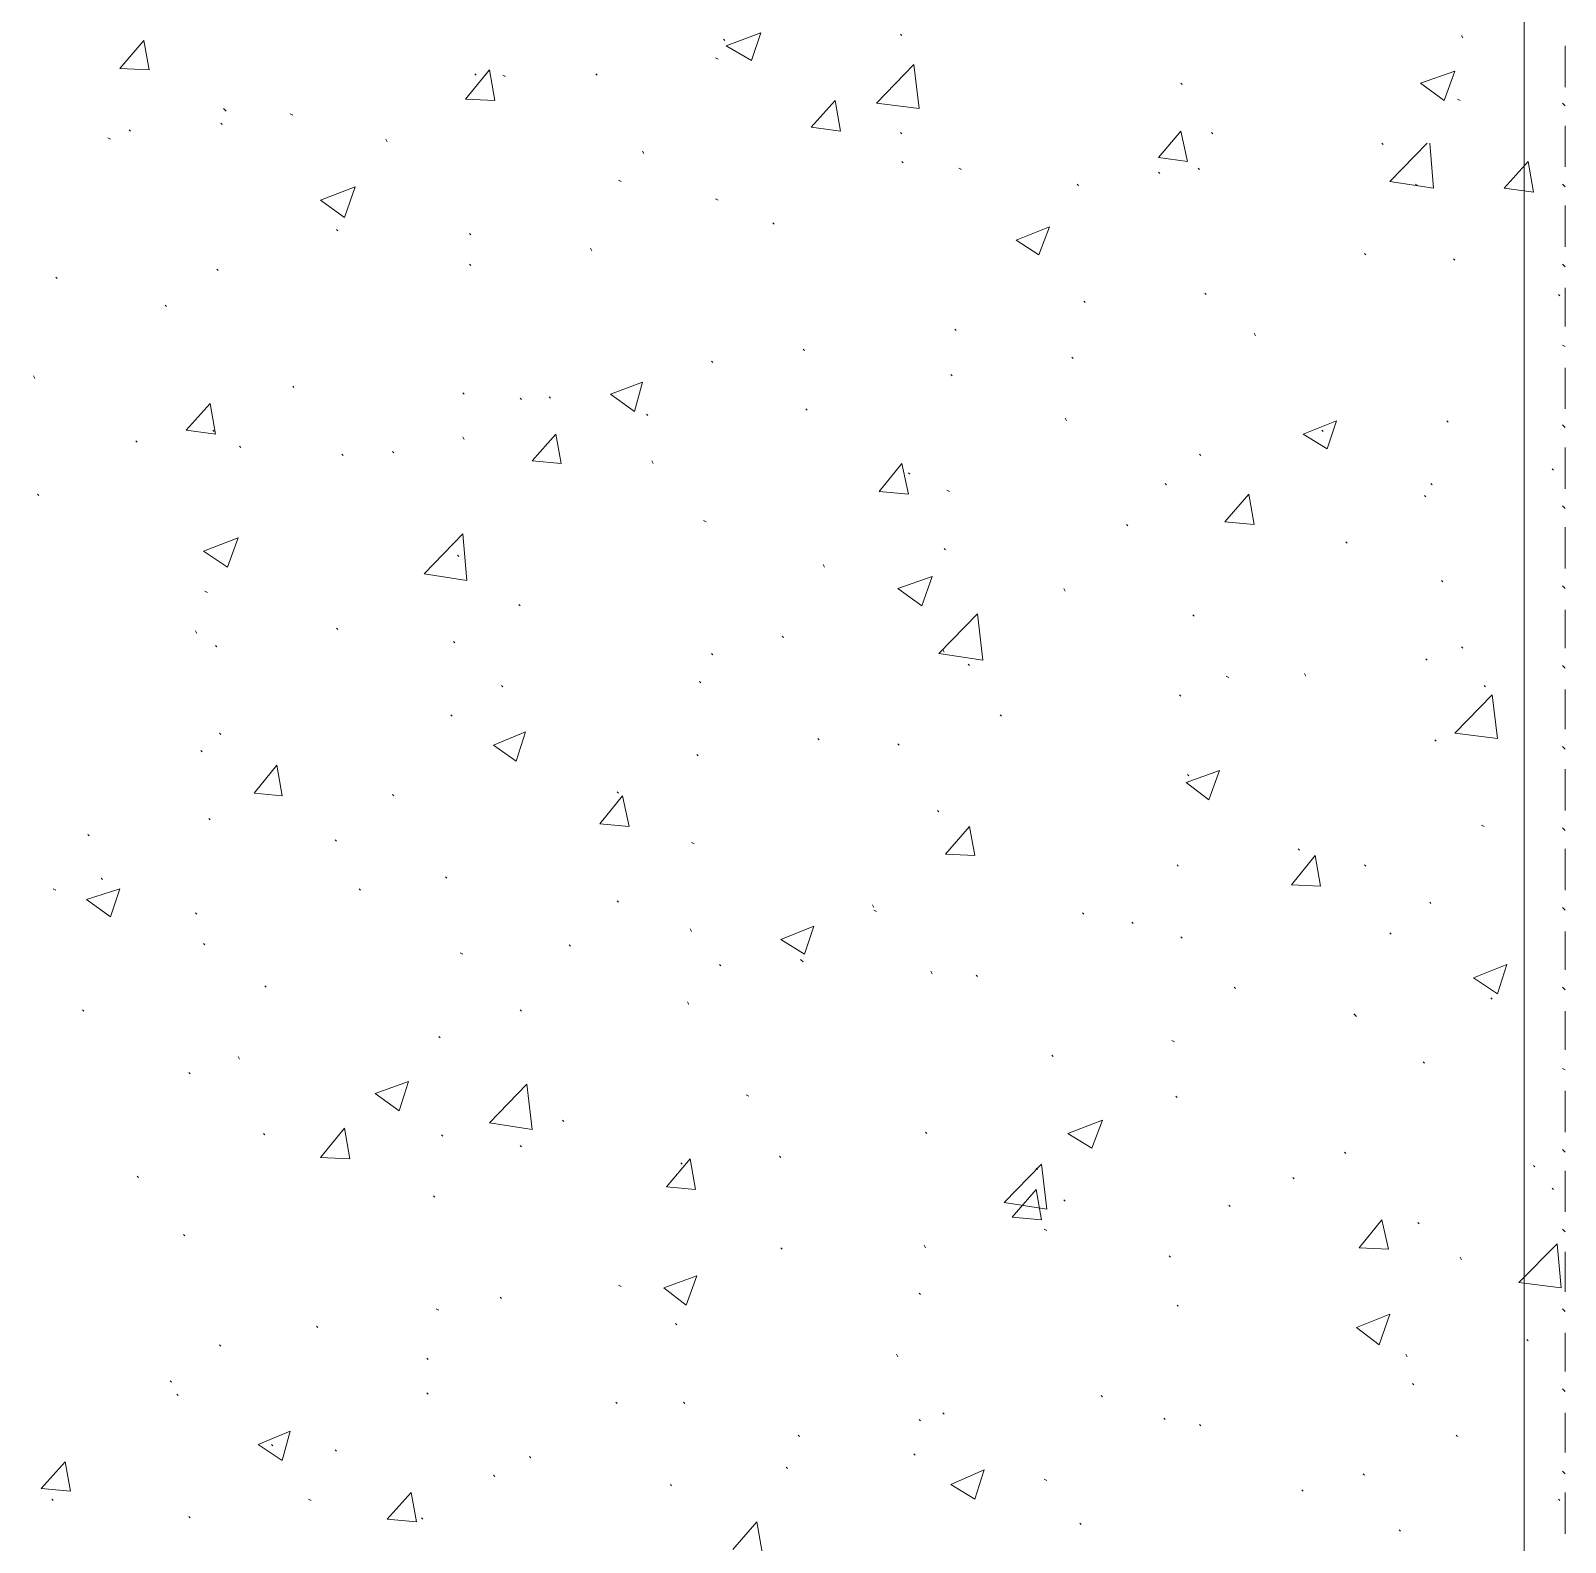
# Model space of a CAD drawing. Header units: millimetres. Extents: x 2928 to 3112, y 1220 to 1280.
# Drawn here: x 2959.34 to 2961.263, y 1252.468 to 1254.363 of the extents above; entities that cross this region are included whole.
import ezdxf

# ---------------------------------------------------------------- set-up
doc = ezdxf.new("R2010")
doc.units = ezdxf.units.MM

msp = doc.modelspace()

# ---------------------------------------------------------------- linework, layer by layer
at = {"color": 253, "linetype": 'Continuous', "lineweight": 5, "true_color": 0x9a9a9a}
msp.add_lwpolyline([(2961.2116, 1241.9003), (2942.08633, 1241.9003), (2942.08633, 1247.74538), (2950.25144, 1247.74538), (2950.25144, 1256.61384), (2942.08633, 1256.61384), (2942.08633, 1261.45224), (2961.2116, 1261.45224), (2961.2116, 1249.1904)], dxfattribs=at)
at = {"color": 92, "linetype": 'Continuous', "lineweight": 13, "true_color": 0x00b800}
for points in [[(2960.21159, 1254.34381), (2960.25492, 1254.36047), (2960.25492, 1254.36047)], [(2960.24325, 1254.32547), (2960.25492, 1254.36047), (2960.25492, 1254.36047)], [(2960.43159, 1254.35714), (2960.42992, 1254.35881), (2960.42992, 1254.35881)], [(2959.45158, 1254.31547), (2959.48158, 1254.35047), (2959.48158, 1254.35047)], [(2959.48824, 1254.31381), (2959.48158, 1254.35047), (2959.48158, 1254.35047)], [(2960.20992, 1254.35047), (2960.20825, 1254.35214), (2960.20825, 1254.35214)], [(2960.21159, 1254.34381), (2960.24325, 1254.32547), (2960.24325, 1254.32547)], [(2961.13493, 1254.35381), (2961.13327, 1254.35714), (2961.13327, 1254.35714)], [(2960.20159, 1254.32714), (2960.19825, 1254.32881), (2960.19825, 1254.32881)], [(2960.39992, 1254.27214), (2960.44659, 1254.32047), (2960.44659, 1254.32047)], [(2960.45326, 1254.26547), (2960.44659, 1254.32047), (2960.44659, 1254.32047)], [(2959.45158, 1254.31547), (2959.48824, 1254.31381), (2959.48824, 1254.31381)], [(2959.88492, 1254.27714), (2959.91492, 1254.31381), (2959.91492, 1254.31381)], [(2959.89825, 1254.30714), (2959.89658, 1254.30881), (2959.89658, 1254.30881)], [(2959.92158, 1254.27547), (2959.91492, 1254.31381), (2959.91492, 1254.31381)], [(2959.93492, 1254.30547), (2959.93158, 1254.30714), (2959.93158, 1254.30714)], [(2960.04992, 1254.30714), (2960.04825, 1254.30881), (2960.04825, 1254.30881)], [(2961.0816, 1254.29714), (2961.12493, 1254.31214), (2961.12493, 1254.31214)], [(2961.1116, 1254.27547), (2961.12493, 1254.31214), (2961.12493, 1254.31214)], [(2960.78326, 1254.29547), (2960.7816, 1254.29714), (2960.7816, 1254.29714)], [(2961.0816, 1254.29714), (2961.1116, 1254.27547), (2961.1116, 1254.27547)], [(2959.58491, 1254.26214), (2959.58158, 1254.26547), (2959.58158, 1254.26547)], [(2959.88492, 1254.27714), (2959.92158, 1254.27547), (2959.92158, 1254.27547)], [(2960.31826, 1254.24214), (2960.34826, 1254.27547), (2960.34826, 1254.27547)], [(2960.35492, 1254.23714), (2960.34826, 1254.27547), (2960.34826, 1254.27547)], [(2960.39992, 1254.27214), (2960.45326, 1254.26547), (2960.45326, 1254.26547)], [(2961.1316, 1254.27547), (2961.12827, 1254.27714), (2961.12827, 1254.27714)], [(2959.57991, 1254.24547), (2959.57824, 1254.24714), (2959.57824, 1254.24714)], [(2959.66825, 1254.25714), (2959.66491, 1254.25881), (2959.66491, 1254.25881)], [(2959.43991, 1254.22714), (2959.43658, 1254.22881), (2959.43658, 1254.22881)], [(2959.46491, 1254.23714), (2959.46324, 1254.23881), (2959.46324, 1254.23881)], [(2959.78658, 1254.22381), (2959.78491, 1254.22714), (2959.78491, 1254.22714)], [(2960.31826, 1254.24214), (2960.35492, 1254.23714), (2960.35492, 1254.23714)], [(2960.43159, 1254.23381), (2960.42992, 1254.23547), (2960.42992, 1254.23547)], [(2960.75326, 1254.20381), (2960.7816, 1254.23714), (2960.7816, 1254.23714)], [(2960.78993, 1254.19881), (2960.7816, 1254.23714), (2960.7816, 1254.23714)], [(2960.8216, 1254.23381), (2960.81993, 1254.23547), (2960.81993, 1254.23547)], [(2960.10825, 1254.20881), (2960.10659, 1254.21214), (2960.10659, 1254.21214)], [(2961.03493, 1254.22047), (2961.03327, 1254.22214), (2961.03327, 1254.22214)], [(2961.04327, 1254.17381), (2961.08993, 1254.22214), (2961.08993, 1254.22214)], [(2961.09827, 1254.16547), (2961.09327, 1254.22214), (2961.09327, 1254.22214)], [(2960.43326, 1254.19714), (2960.43159, 1254.19881), (2960.43159, 1254.19881)], [(2960.50659, 1254.18881), (2960.50326, 1254.19047), (2960.50326, 1254.19047)], [(2960.75326, 1254.20381), (2960.78993, 1254.19881), (2960.78993, 1254.19881)], [(2960.75493, 1254.18381), (2960.75326, 1254.18547), (2960.75326, 1254.18547)], [(2960.80493, 1254.18881), (2960.80326, 1254.19047), (2960.80326, 1254.19047)], [(2961.1866, 1254.16547), (2961.2166, 1254.19881), (2961.2166, 1254.19881)], [(2961.22327, 1254.16047), (2961.2166, 1254.19881), (2961.2166, 1254.19881)], [(2959.70325, 1254.15047), (2959.74658, 1254.16714), (2959.74658, 1254.16714)], [(2959.73325, 1254.1288), (2959.74658, 1254.16714), (2959.74658, 1254.16714)], [(2960.07992, 1254.17381), (2960.07659, 1254.17547), (2960.07659, 1254.17547)], [(2960.65326, 1254.16881), (2960.65159, 1254.17047), (2960.65159, 1254.17047)], [(2961.04327, 1254.17381), (2961.09827, 1254.16547), (2961.09827, 1254.16547)], [(2961.07827, 1254.16881), (2961.07493, 1254.17047), (2961.07493, 1254.17047)], [(2959.70325, 1254.15047), (2959.73325, 1254.1288), (2959.73325, 1254.1288)], [(2960.20159, 1254.15047), (2960.19825, 1254.15214), (2960.19825, 1254.15214)], [(2961.1866, 1254.16547), (2961.22327, 1254.16047), (2961.22327, 1254.16047)], [(2959.72491, 1254.11214), (2959.72325, 1254.1138), (2959.72325, 1254.1138)], [(2959.89158, 1254.10714), (2959.88992, 1254.1088), (2959.88992, 1254.1088)], [(2960.27159, 1254.12047), (2960.26992, 1254.12214), (2960.26992, 1254.12214)], [(2960.57493, 1254.10047), (2960.61659, 1254.11714), (2960.61659, 1254.11714)], [(2960.60326, 1254.08214), (2960.61659, 1254.11714), (2960.61659, 1254.11714)], [(2960.04325, 1254.08714), (2960.04158, 1254.09047), (2960.04158, 1254.09047)], [(2960.57493, 1254.10047), (2960.60326, 1254.08214), (2960.60326, 1254.08214)], [(2959.89158, 1254.0688), (2959.88992, 1254.07047), (2959.88992, 1254.07047)], [(2961.01327, 1254.08214), (2961.0116, 1254.0838), (2961.0116, 1254.0838)], [(2961.12493, 1254.07547), (2961.12327, 1254.07714), (2961.12327, 1254.07714)], [(2959.37324, 1254.05214), (2959.37158, 1254.0538), (2959.37158, 1254.0538)], [(2959.57491, 1254.06214), (2959.57324, 1254.0638), (2959.57324, 1254.0638)], [(2960.81326, 1254.03214), (2960.8116, 1254.0338), (2960.8116, 1254.0338)], [(2961.2566, 1254.03047), (2961.25494, 1254.03214), (2961.25494, 1254.03214)], [(2959.50991, 1254.01714), (2959.50824, 1254.0188), (2959.50824, 1254.0188)], [(2960.66159, 1254.02214), (2960.65993, 1254.0238), (2960.65993, 1254.0238)], [(2960.49992, 1253.98714), (2960.49826, 1253.9888), (2960.49826, 1253.9888)], [(2960.87493, 1253.98047), (2960.87326, 1253.9838), (2960.87326, 1253.9838)], [(2960.30992, 1253.96214), (2960.30826, 1253.9638), (2960.30826, 1253.9638)], [(2960.19492, 1253.94714), (2960.19325, 1253.9488), (2960.19325, 1253.9488)], [(2960.64659, 1253.95214), (2960.64493, 1253.9538), (2960.64493, 1253.9538)], [(2959.34491, 1253.92714), (2959.34324, 1253.93047), (2959.34324, 1253.93047)], [(2959.66991, 1253.91547), (2959.66825, 1253.91714), (2959.66825, 1253.91714)], [(2960.06659, 1253.90714), (2960.10659, 1253.92214), (2960.10659, 1253.92214)], [(2960.09659, 1253.88547), (2960.10659, 1253.92214), (2960.10659, 1253.92214)], [(2960.49492, 1253.93047), (2960.49326, 1253.93214), (2960.49326, 1253.93214)], [(2959.88325, 1253.90714), (2959.88158, 1253.9088), (2959.88158, 1253.9088)], [(2959.95492, 1253.90047), (2959.95325, 1253.90214), (2959.95325, 1253.90214)], [(2959.99158, 1253.90214), (2959.98992, 1253.9038), (2959.98992, 1253.9038)], [(2960.06659, 1253.90714), (2960.09659, 1253.88547), (2960.09659, 1253.88547)], [(2959.53491, 1253.86213), (2959.56491, 1253.89547), (2959.56491, 1253.89547)], [(2959.57158, 1253.85713), (2959.56491, 1253.89547), (2959.56491, 1253.89547)], [(2960.11325, 1253.88047), (2960.11159, 1253.88213), (2960.11159, 1253.88213)], [(2960.31326, 1253.88713), (2960.31159, 1253.8888), (2960.31159, 1253.8888)], [(2959.53491, 1253.86213), (2959.57158, 1253.85713), (2959.57158, 1253.85713)], [(2959.56991, 1253.86047), (2959.56824, 1253.86213), (2959.56824, 1253.86213)], [(2960.63826, 1253.8738), (2960.63659, 1253.87713), (2960.63659, 1253.87713)], [(2960.93493, 1253.85713), (2960.9766, 1253.8738), (2960.9766, 1253.8738)], [(2960.95993, 1253.86047), (2960.95826, 1253.86213), (2960.95826, 1253.86213)], [(2960.96493, 1253.8388), (2960.9766, 1253.8738), (2960.9766, 1253.8738)], [(2961.1166, 1253.87213), (2961.11493, 1253.8738), (2961.11493, 1253.8738)], [(2959.47324, 1253.84713), (2959.47158, 1253.8488), (2959.47158, 1253.8488)], [(2959.60325, 1253.84047), (2959.60158, 1253.84213), (2959.60158, 1253.84213)], [(2959.88325, 1253.85047), (2959.88158, 1253.8538), (2959.88158, 1253.8538)], [(2959.96825, 1253.8238), (2959.99825, 1253.85713), (2959.99825, 1253.85713)], [(2960.00492, 1253.82047), (2959.99825, 1253.85713), (2959.99825, 1253.85713)], [(2960.93493, 1253.85713), (2960.96493, 1253.8388), (2960.96493, 1253.8388)], [(2959.73158, 1253.83047), (2959.72991, 1253.83213), (2959.72991, 1253.83213)], [(2959.79491, 1253.8338), (2959.79325, 1253.83547), (2959.79325, 1253.83547)], [(2959.96825, 1253.8238), (2960.00492, 1253.82047), (2960.00492, 1253.82047)], [(2960.11992, 1253.82047), (2960.11825, 1253.8238), (2960.11825, 1253.8238)], [(2960.40326, 1253.78547), (2960.43159, 1253.82047), (2960.43159, 1253.82047)], [(2960.43992, 1253.78213), (2960.43159, 1253.82047), (2960.43159, 1253.82047)], [(2960.8066, 1253.83047), (2960.80493, 1253.83213), (2960.80493, 1253.83213)], [(2960.44159, 1253.80713), (2960.43992, 1253.8088), (2960.43992, 1253.8088)], [(2961.24827, 1253.81213), (2961.2466, 1253.8138), (2961.2466, 1253.8138)], [(2959.34991, 1253.78047), (2959.34824, 1253.78213), (2959.34824, 1253.78213)], [(2960.40326, 1253.78547), (2960.43992, 1253.78213), (2960.43992, 1253.78213)], [(2960.49159, 1253.78547), (2960.48826, 1253.78713), (2960.48826, 1253.78713)], [(2960.76326, 1253.7938), (2960.7616, 1253.79547), (2960.7616, 1253.79547)], [(2960.8366, 1253.74713), (2960.8666, 1253.78213), (2960.8666, 1253.78213)], [(2960.87326, 1253.7438), (2960.8666, 1253.78213), (2960.8666, 1253.78213)], [(2961.0966, 1253.7938), (2961.09493, 1253.79547), (2961.09493, 1253.79547)], [(2961.08827, 1253.7788), (2961.0866, 1253.78047), (2961.0866, 1253.78047)], [(2960.18659, 1253.74713), (2960.18325, 1253.7488), (2960.18325, 1253.7488)], [(2960.71493, 1253.74213), (2960.71326, 1253.7438), (2960.71326, 1253.7438)], [(2960.8366, 1253.74713), (2960.87326, 1253.7438), (2960.87326, 1253.7438)], [(2959.55658, 1253.71047), (2959.59991, 1253.72713), (2959.59991, 1253.72713)], [(2959.58658, 1253.69047), (2959.59991, 1253.72713), (2959.59991, 1253.72713)], [(2959.83325, 1253.68213), (2959.88158, 1253.73213), (2959.88158, 1253.73213)], [(2959.88658, 1253.6738), (2959.88158, 1253.73213), (2959.88158, 1253.73213)], [(2959.55658, 1253.71047), (2959.58658, 1253.69047), (2959.58658, 1253.69047)], [(2959.87658, 1253.7038), (2959.87492, 1253.70547), (2959.87492, 1253.70547)], [(2960.48659, 1253.71213), (2960.48492, 1253.7138), (2960.48492, 1253.7138)], [(2960.98993, 1253.72047), (2960.98826, 1253.72213), (2960.98826, 1253.72213)], [(2960.33492, 1253.69047), (2960.33326, 1253.6938), (2960.33326, 1253.6938)], [(2959.83325, 1253.68213), (2959.88658, 1253.6738), (2959.88658, 1253.6738)], [(2960.42659, 1253.6638), (2960.46992, 1253.6788), (2960.46992, 1253.6788)], [(2960.45659, 1253.64213), (2960.46992, 1253.6788), (2960.46992, 1253.6788)], [(2961.10993, 1253.67213), (2961.10827, 1253.6738), (2961.10827, 1253.6738)], [(2959.56158, 1253.6588), (2959.55824, 1253.66046), (2959.55824, 1253.66046)], [(2960.42659, 1253.6638), (2960.45659, 1253.64213), (2960.45659, 1253.64213)], [(2960.63659, 1253.66046), (2960.63493, 1253.6638), (2960.63493, 1253.6638)], [(2959.95325, 1253.64213), (2959.95158, 1253.6438), (2959.95158, 1253.6438)], [(2960.47826, 1253.58213), (2960.52659, 1253.63213), (2960.52659, 1253.63213)], [(2960.53326, 1253.5738), (2960.52659, 1253.63213), (2960.52659, 1253.63213)], [(2960.79826, 1253.6288), (2960.7966, 1253.63046), (2960.7966, 1253.63046)], [(2959.54824, 1253.60713), (2959.54658, 1253.61046), (2959.54658, 1253.61046)], [(2959.72491, 1253.61213), (2959.72325, 1253.6138), (2959.72325, 1253.6138)], [(2959.57324, 1253.59046), (2959.57158, 1253.59213), (2959.57158, 1253.59213)], [(2959.87158, 1253.59546), (2959.86992, 1253.59713), (2959.86992, 1253.59713)], [(2960.28325, 1253.60213), (2960.28159, 1253.6038), (2960.28159, 1253.6038)], [(2961.13493, 1253.5888), (2961.13327, 1253.59046), (2961.13327, 1253.59046)], [(2960.19492, 1253.58046), (2960.19325, 1253.58213), (2960.19325, 1253.58213)], [(2960.47826, 1253.58213), (2960.53326, 1253.5738), (2960.53326, 1253.5738)], [(2960.48492, 1253.5838), (2960.48326, 1253.58713), (2960.48326, 1253.58713)], [(2961.08993, 1253.5738), (2961.08827, 1253.57546), (2961.08827, 1253.57546)], [(2960.51659, 1253.56713), (2960.51492, 1253.5688), (2960.51492, 1253.5688)], [(2960.8416, 1253.55213), (2960.83826, 1253.5538), (2960.83826, 1253.5538)], [(2960.93826, 1253.5538), (2960.9366, 1253.55713), (2960.9366, 1253.55713)], [(2959.93158, 1253.54046), (2959.92992, 1253.54213), (2959.92992, 1253.54213)], [(2960.17992, 1253.54546), (2960.17825, 1253.54713), (2960.17825, 1253.54713)], [(2961.16327, 1253.54046), (2961.1616, 1253.54213), (2961.1616, 1253.54213)], [(2960.7816, 1253.5288), (2960.77993, 1253.53046), (2960.77993, 1253.53046)], [(2961.12493, 1253.48213), (2961.1716, 1253.53046), (2961.1716, 1253.53046)], [(2961.17827, 1253.47546), (2961.1716, 1253.53046), (2961.1716, 1253.53046)], [(2959.86825, 1253.5038), (2959.86658, 1253.50546), (2959.86658, 1253.50546)], [(2960.55659, 1253.5038), (2960.55493, 1253.50546), (2960.55493, 1253.50546)], [(2959.57824, 1253.48046), (2959.57658, 1253.48213), (2959.57658, 1253.48213)], [(2959.91992, 1253.46713), (2959.95992, 1253.4838), (2959.95992, 1253.4838)], [(2959.94825, 1253.44713), (2959.95992, 1253.4838), (2959.95992, 1253.4838)], [(2960.32826, 1253.4738), (2960.32659, 1253.47546), (2960.32659, 1253.47546)], [(2961.1016, 1253.47213), (2961.09993, 1253.4738), (2961.09993, 1253.4738)], [(2961.12493, 1253.48213), (2961.17827, 1253.47546), (2961.17827, 1253.47546)], [(2959.55491, 1253.4588), (2959.55324, 1253.46046), (2959.55324, 1253.46046)], [(2959.91992, 1253.46713), (2959.94825, 1253.44713), (2959.94825, 1253.44713)], [(2960.17659, 1253.4538), (2960.17492, 1253.45546), (2960.17492, 1253.45546)], [(2960.42826, 1253.46713), (2960.42659, 1253.4688), (2960.42659, 1253.4688)], [(2959.61991, 1253.40713), (2959.64825, 1253.44213), (2959.64825, 1253.44213)], [(2959.65491, 1253.40379), (2959.64825, 1253.44213), (2959.64825, 1253.44213)], [(2960.78826, 1253.42046), (2960.82993, 1253.43546), (2960.82993, 1253.43546)], [(2960.8166, 1253.39879), (2960.82993, 1253.43546), (2960.82993, 1253.43546)], [(2960.78826, 1253.42046), (2960.8166, 1253.39879), (2960.8166, 1253.39879)], [(2960.7916, 1253.42879), (2960.78993, 1253.43046), (2960.78993, 1253.43046)], [(2959.61991, 1253.40713), (2959.65491, 1253.40379), (2959.65491, 1253.40379)], [(2959.79491, 1253.40379), (2959.79325, 1253.40546), (2959.79325, 1253.40546)], [(2960.05325, 1253.36879), (2960.08159, 1253.40379), (2960.08159, 1253.40379)], [(2960.07659, 1253.40713), (2960.07492, 1253.40879), (2960.07492, 1253.40879)], [(2960.08992, 1253.36546), (2960.08159, 1253.40379), (2960.08159, 1253.40379)], [(2960.47826, 1253.38379), (2960.47659, 1253.38546), (2960.47659, 1253.38546)], [(2959.56491, 1253.37379), (2959.56324, 1253.37546), (2959.56324, 1253.37546)], [(2960.05325, 1253.36879), (2960.08992, 1253.36546), (2960.08992, 1253.36546)], [(2960.48659, 1253.33046), (2960.51659, 1253.36546), (2960.51659, 1253.36546)], [(2960.52326, 1253.32879), (2960.51659, 1253.36546), (2960.51659, 1253.36546)], [(2961.1616, 1253.36546), (2961.15827, 1253.36713), (2961.15827, 1253.36713)], [(2959.41324, 1253.35379), (2959.41158, 1253.35546), (2959.41158, 1253.35546)], [(2959.72325, 1253.34713), (2959.72158, 1253.34879), (2959.72158, 1253.34879)], [(2960.17159, 1253.34379), (2960.16825, 1253.34546), (2960.16825, 1253.34546)], [(2960.48659, 1253.33046), (2960.52326, 1253.32879), (2960.52326, 1253.32879)], [(2960.91993, 1253.29213), (2960.94993, 1253.32879), (2960.94993, 1253.32879)], [(2960.92993, 1253.33546), (2960.92826, 1253.33713), (2960.92826, 1253.33713)], [(2960.9566, 1253.29046), (2960.94993, 1253.32879), (2960.94993, 1253.32879)], [(2959.42991, 1253.29879), (2959.42824, 1253.30046), (2959.42824, 1253.30046)], [(2959.86158, 1253.30046), (2959.85992, 1253.30213), (2959.85992, 1253.30213)], [(2960.77826, 1253.31546), (2960.7766, 1253.31713), (2960.7766, 1253.31713)], [(2961.01327, 1253.31546), (2961.0116, 1253.31713), (2961.0116, 1253.31713)], [(2959.37158, 1253.28546), (2959.36824, 1253.28713), (2959.36824, 1253.28713)], [(2959.40991, 1253.27379), (2959.45158, 1253.28713), (2959.45158, 1253.28713)], [(2959.43991, 1253.25213), (2959.45158, 1253.28713), (2959.45158, 1253.28713)], [(2959.75325, 1253.28546), (2959.75158, 1253.28713), (2959.75158, 1253.28713)], [(2960.91993, 1253.29213), (2960.9566, 1253.29046), (2960.9566, 1253.29046)], [(2959.40991, 1253.27379), (2959.43991, 1253.25213), (2959.43991, 1253.25213)], [(2960.07659, 1253.27046), (2960.07492, 1253.27213), (2960.07492, 1253.27213)], [(2960.39659, 1253.26379), (2960.39492, 1253.26713), (2960.39492, 1253.26713)], [(2961.09493, 1253.26879), (2961.09327, 1253.27046), (2961.09327, 1253.27046)], [(2959.54824, 1253.25546), (2959.54658, 1253.25713), (2959.54658, 1253.25713)], [(2960.39992, 1253.25879), (2960.39659, 1253.26046), (2960.39659, 1253.26046)], [(2960.65993, 1253.25546), (2960.65826, 1253.25713), (2960.65826, 1253.25713)], [(2960.72159, 1253.24379), (2960.71993, 1253.24546), (2960.71993, 1253.24546)], [(2960.16825, 1253.23379), (2960.16659, 1253.23713), (2960.16659, 1253.23713)], [(2960.27992, 1253.22379), (2960.32159, 1253.24046), (2960.32159, 1253.24046)], [(2960.27992, 1253.22379), (2960.30992, 1253.20546), (2960.30992, 1253.20546)], [(2960.30992, 1253.20546), (2960.32159, 1253.24046), (2960.32159, 1253.24046)], [(2960.78326, 1253.22546), (2960.7816, 1253.22713), (2960.7816, 1253.22713)], [(2961.04493, 1253.23046), (2961.04327, 1253.23213), (2961.04327, 1253.23213)], [(2959.55824, 1253.21713), (2959.55658, 1253.21879), (2959.55658, 1253.21879)], [(2959.88158, 1253.20546), (2959.87825, 1253.20713), (2959.87825, 1253.20713)], [(2960.01658, 1253.21546), (2960.01492, 1253.21713), (2960.01492, 1253.21713)], [(2960.20492, 1253.19046), (2960.20325, 1253.19212), (2960.20325, 1253.19212)], [(2960.30826, 1253.19546), (2960.30492, 1253.19879), (2960.30492, 1253.19879)], [(2961.14827, 1253.17546), (2961.18993, 1253.19212), (2961.18993, 1253.19212)], [(2961.17827, 1253.15546), (2961.18993, 1253.19212), (2961.18993, 1253.19212)], [(2960.46992, 1253.18046), (2960.46826, 1253.18379), (2960.46826, 1253.18379)], [(2960.52659, 1253.17712), (2960.52492, 1253.17879), (2960.52492, 1253.17879)], [(2961.14827, 1253.17546), (2961.17827, 1253.15546), (2961.17827, 1253.15546)], [(2959.63491, 1253.16379), (2959.63325, 1253.16546), (2959.63325, 1253.16546)], [(2960.84993, 1253.16212), (2960.84826, 1253.16379), (2960.84826, 1253.16379)], [(2961.1716, 1253.14879), (2961.16993, 1253.15046), (2961.16993, 1253.15046)], [(2959.40658, 1253.13379), (2959.40491, 1253.13546), (2959.40491, 1253.13546)], [(2959.95492, 1253.13379), (2959.95325, 1253.13546), (2959.95325, 1253.13546)], [(2960.16492, 1253.14212), (2960.16325, 1253.14546), (2960.16325, 1253.14546)], [(2961.0016, 1253.12712), (2960.99827, 1253.13046), (2960.99827, 1253.13046)], [(2959.85325, 1253.10046), (2959.85158, 1253.10212), (2959.85158, 1253.10212)], [(2960.77326, 1253.09546), (2960.76993, 1253.09712), (2960.76993, 1253.09712)], [(2959.60158, 1253.07379), (2959.59991, 1253.07712), (2959.59991, 1253.07712)], [(2960.62159, 1253.07712), (2960.61993, 1253.07879), (2960.61993, 1253.07879)], [(2961.0866, 1253.06879), (2961.08493, 1253.07046), (2961.08493, 1253.07046)], [(2959.53991, 1253.05546), (2959.53824, 1253.05712), (2959.53824, 1253.05712)], [(2959.77158, 1253.03046), (2959.81325, 1253.04546), (2959.81325, 1253.04546)], [(2959.80158, 1253.00879), (2959.81325, 1253.04546), (2959.81325, 1253.04546)], [(2959.91492, 1252.99379), (2959.96158, 1253.04212), (2959.96158, 1253.04212)], [(2959.96825, 1252.98546), (2959.96158, 1253.04212), (2959.96158, 1253.04212)], [(2959.77158, 1253.03046), (2959.80158, 1253.00879), (2959.80158, 1253.00879)], [(2960.23992, 1253.02712), (2960.23659, 1253.02879), (2960.23659, 1253.02879)], [(2960.7766, 1253.02546), (2960.77493, 1253.02712), (2960.77493, 1253.02712)], [(2959.91492, 1252.99379), (2959.96825, 1252.98546), (2959.96825, 1252.98546)], [(2960.00825, 1252.99546), (2960.00658, 1252.99712), (2960.00658, 1252.99712)], [(2960.63993, 1252.98046), (2960.68326, 1252.99712), (2960.68326, 1252.99712)], [(2960.66993, 1252.96212), (2960.68326, 1252.99712), (2960.68326, 1252.99712)], [(2959.63325, 1252.97879), (2959.63158, 1252.98046), (2959.63158, 1252.98046)], [(2959.70325, 1252.95045), (2959.73325, 1252.98712), (2959.73325, 1252.98712)], [(2959.73991, 1252.94879), (2959.73325, 1252.98712), (2959.73325, 1252.98712)], [(2959.85658, 1252.97712), (2959.85492, 1252.97879), (2959.85492, 1252.97879)], [(2960.46326, 1252.98046), (2960.46159, 1252.98212), (2960.46159, 1252.98212)], [(2960.63993, 1252.98046), (2960.66993, 1252.96212), (2960.66993, 1252.96212)], [(2959.95492, 1252.96379), (2959.95325, 1252.96546), (2959.95325, 1252.96546)], [(2960.98826, 1252.95545), (2960.9866, 1252.95712), (2960.9866, 1252.95712)], [(2959.70325, 1252.95045), (2959.73991, 1252.94879), (2959.73991, 1252.94879)], [(2960.13659, 1252.91379), (2960.16659, 1252.94879), (2960.16659, 1252.94879)], [(2960.15659, 1252.94212), (2960.15492, 1252.94379), (2960.15492, 1252.94379)], [(2960.17325, 1252.91045), (2960.16659, 1252.94879), (2960.16659, 1252.94879)], [(2960.27992, 1252.95045), (2960.27825, 1252.95212), (2960.27825, 1252.95212)], [(2960.55993, 1252.89379), (2960.60659, 1252.94212), (2960.60659, 1252.94212)], [(2960.60159, 1252.93545), (2960.59993, 1252.93712), (2960.59993, 1252.93712)], [(2960.61326, 1252.88545), (2960.60659, 1252.94212), (2960.60659, 1252.94212)], [(2961.22493, 1252.93879), (2961.22327, 1252.94045), (2961.22327, 1252.94045)], [(2959.47491, 1252.92545), (2959.47324, 1252.92712), (2959.47324, 1252.92712)], [(2960.92326, 1252.92379), (2960.9216, 1252.92545), (2960.9216, 1252.92545)], [(2959.84658, 1252.90045), (2959.84492, 1252.90212), (2959.84492, 1252.90212)], [(2960.13659, 1252.91379), (2960.17325, 1252.91045), (2960.17325, 1252.91045)], [(2960.56993, 1252.87545), (2960.59993, 1252.91045), (2960.59993, 1252.91045)], [(2960.60659, 1252.87212), (2960.59993, 1252.91045), (2960.59993, 1252.91045)], [(2960.63659, 1252.89545), (2960.63493, 1252.89712), (2960.63493, 1252.89712)], [(2961.24827, 1252.91045), (2961.2466, 1252.91212), (2961.2466, 1252.91212)], [(2960.55993, 1252.89379), (2960.61326, 1252.88545), (2960.61326, 1252.88545)], [(2960.84326, 1252.88879), (2960.8416, 1252.89045), (2960.8416, 1252.89045)], [(2960.56993, 1252.87545), (2960.60659, 1252.87212), (2960.60659, 1252.87212)], [(2960.61326, 1252.85879), (2960.60993, 1252.86045), (2960.60993, 1252.86045)], [(2961.00493, 1252.83712), (2961.03327, 1252.87212), (2961.03327, 1252.87212)], [(2961.0416, 1252.83545), (2961.03327, 1252.87212), (2961.03327, 1252.87212)], [(2961.07993, 1252.86712), (2961.07827, 1252.86879), (2961.07827, 1252.86879)], [(2959.53324, 1252.85212), (2959.53158, 1252.85379), (2959.53158, 1252.85379)], [(2960.46159, 1252.83712), (2960.45992, 1252.84045), (2960.45992, 1252.84045)], [(2961.20493, 1252.79379), (2961.25327, 1252.84212), (2961.25327, 1252.84212)], [(2961.25827, 1252.78712), (2961.25327, 1252.84212), (2961.25327, 1252.84212)], [(2960.28159, 1252.83545), (2960.27992, 1252.83712), (2960.27992, 1252.83712)], [(2960.76826, 1252.82545), (2960.7666, 1252.82712), (2960.7666, 1252.82712)], [(2961.00493, 1252.83712), (2961.0416, 1252.83545), (2961.0416, 1252.83545)], [(2961.13327, 1252.82212), (2961.1316, 1252.82545), (2961.1316, 1252.82545)], [(2960.13325, 1252.78712), (2960.17492, 1252.80212), (2960.17492, 1252.80212)], [(2960.16159, 1252.76545), (2960.17492, 1252.80212), (2960.17492, 1252.80212)], [(2960.07992, 1252.78879), (2960.07659, 1252.79045), (2960.07659, 1252.79045)], [(2960.13325, 1252.78712), (2960.16159, 1252.76545), (2960.16159, 1252.76545)], [(2961.20493, 1252.79379), (2961.25827, 1252.78712), (2961.25827, 1252.78712)], [(2959.92992, 1252.77379), (2959.92825, 1252.77545), (2959.92825, 1252.77545)], [(2960.45492, 1252.77879), (2960.45326, 1252.78045), (2960.45326, 1252.78045)], [(2960.77826, 1252.76379), (2960.7766, 1252.76545), (2960.7766, 1252.76545)], [(2959.85158, 1252.75879), (2959.84825, 1252.76045), (2959.84825, 1252.76045)], [(2961.0016, 1252.73712), (2961.04327, 1252.75379), (2961.04327, 1252.75379)], [(2961.02993, 1252.71545), (2961.04327, 1252.75379), (2961.04327, 1252.75379)], [(2959.69991, 1252.73712), (2959.69825, 1252.73879), (2959.69825, 1252.73879)], [(2960.14992, 1252.74045), (2960.14825, 1252.74212), (2960.14825, 1252.74212)], [(2961.0016, 1252.73712), (2961.02993, 1252.71545), (2961.02993, 1252.71545)], [(2959.57824, 1252.71378), (2959.57658, 1252.71545), (2959.57658, 1252.71545)], [(2961.2166, 1252.72045), (2961.21493, 1252.72212), (2961.21493, 1252.72212)], [(2959.83825, 1252.69712), (2959.83658, 1252.69878), (2959.83658, 1252.69878)], [(2960.42659, 1252.70045), (2960.42492, 1252.70378), (2960.42492, 1252.70378)], [(2961.06493, 1252.70045), (2961.06327, 1252.70378), (2961.06327, 1252.70378)], [(2959.51658, 1252.66878), (2959.51491, 1252.67045), (2959.51491, 1252.67045)], [(2961.07327, 1252.66545), (2961.0716, 1252.66712), (2961.0716, 1252.66712)], [(2959.52491, 1252.65212), (2959.52324, 1252.65378), (2959.52324, 1252.65378)], [(2959.83825, 1252.65378), (2959.83658, 1252.65545), (2959.83658, 1252.65545)], [(2960.68326, 1252.65045), (2960.68159, 1252.65212), (2960.68159, 1252.65212)], [(2960.07492, 1252.64212), (2960.07325, 1252.64378), (2960.07325, 1252.64378)], [(2960.15992, 1252.64212), (2960.15825, 1252.64378), (2960.15825, 1252.64378)], [(2960.48492, 1252.62878), (2960.48326, 1252.63045), (2960.48326, 1252.63045)], [(2960.45492, 1252.62045), (2960.45326, 1252.62212), (2960.45326, 1252.62212)], [(2960.7616, 1252.62212), (2960.75993, 1252.62378), (2960.75993, 1252.62378)], [(2960.8066, 1252.61378), (2960.80493, 1252.61545), (2960.80493, 1252.61545)], [(2959.62491, 1252.59045), (2959.66491, 1252.60712), (2959.66491, 1252.60712)], [(2959.62491, 1252.59045), (2959.65491, 1252.57045), (2959.65491, 1252.57045)], [(2959.64325, 1252.58878), (2959.64158, 1252.59045), (2959.64158, 1252.59045)], [(2959.65491, 1252.57045), (2959.66491, 1252.60712), (2959.66491, 1252.60712)], [(2960.30326, 1252.60045), (2960.30159, 1252.60212), (2960.30159, 1252.60212)], [(2961.12827, 1252.60045), (2961.1266, 1252.60212), (2961.1266, 1252.60212)], [(2959.72325, 1252.58212), (2959.72158, 1252.58378), (2959.72158, 1252.58378)], [(2959.96658, 1252.57378), (2959.96492, 1252.57545), (2959.96492, 1252.57545)], [(2960.44826, 1252.57712), (2960.44659, 1252.57878), (2960.44659, 1252.57878)], [(2959.35324, 1252.53545), (2959.38324, 1252.56878), (2959.38324, 1252.56878)], [(2959.38991, 1252.53212), (2959.38324, 1252.56878), (2959.38324, 1252.56878)], [(2959.92158, 1252.55045), (2959.91992, 1252.55212), (2959.91992, 1252.55212)], [(2960.28825, 1252.56045), (2960.28659, 1252.56212), (2960.28659, 1252.56212)], [(2960.49326, 1252.54045), (2960.53493, 1252.55878), (2960.53493, 1252.55878)], [(2960.52326, 1252.52212), (2960.53493, 1252.55878), (2960.53493, 1252.55878)], [(2961.0116, 1252.55212), (2961.00993, 1252.55378), (2961.00993, 1252.55378)], [(2959.35324, 1252.53545), (2959.38991, 1252.53212), (2959.38991, 1252.53212)], [(2960.14325, 1252.53878), (2960.14159, 1252.54045), (2960.14159, 1252.54045)], [(2960.49326, 1252.54045), (2960.52326, 1252.52212), (2960.52326, 1252.52212)], [(2960.61326, 1252.54545), (2960.60993, 1252.54712), (2960.60993, 1252.54712)], [(2960.93493, 1252.53212), (2960.93326, 1252.53378), (2960.93326, 1252.53378)], [(2959.36824, 1252.52045), (2959.36658, 1252.52212), (2959.36658, 1252.52212)], [(2959.69158, 1252.52045), (2959.68825, 1252.52212), (2959.68825, 1252.52212)], [(2959.78658, 1252.49712), (2959.81658, 1252.53045), (2959.81658, 1252.53045)], [(2959.82325, 1252.49378), (2959.81658, 1252.53045), (2959.81658, 1252.53045)], [(2961.2566, 1252.52045), (2961.25494, 1252.52212), (2961.25494, 1252.52212)], [(2959.53991, 1252.49878), (2959.53824, 1252.50045), (2959.53824, 1252.50045)], [(2959.78658, 1252.49712), (2959.82325, 1252.49378), (2959.82325, 1252.49378)], [(2959.83158, 1252.49712), (2959.82992, 1252.49878), (2959.82992, 1252.49878)], [(2960.21992, 1252.45878), (2960.24992, 1252.49378), (2960.24992, 1252.49378)], [(2960.25659, 1252.45545), (2960.24992, 1252.49378), (2960.24992, 1252.49378)], [(2960.65659, 1252.49045), (2960.65493, 1252.49211), (2960.65493, 1252.49211)], [(2961.0566, 1252.48211), (2961.05493, 1252.48378), (2961.05493, 1252.48378)]]:
    msp.add_lwpolyline(points, dxfattribs=at)
at = {"color": 7, "linetype": 'Continuous', "lineweight": 20, "true_color": 0x000007}
for points in [[(2961.26327, 1254.34381), (2961.26327, 1254.29214), (2961.26327, 1254.29214)], [(2961.26327, 1254.26881), (2961.25994, 1254.27214), (2961.25994, 1254.27214)], [(2961.26327, 1254.24381), (2961.26327, 1254.19214), (2961.26327, 1254.19214)], [(2961.26327, 1254.16714), (2961.25994, 1254.17047), (2961.25994, 1254.17047)], [(2961.26327, 1254.14381), (2961.26327, 1254.09214), (2961.26327, 1254.09214)], [(2961.26327, 1254.06714), (2961.25994, 1254.07047), (2961.25994, 1254.07047)], [(2961.26327, 1254.04047), (2961.26327, 1253.99214), (2961.26327, 1253.99214)], [(2961.26327, 1253.96714), (2961.25994, 1253.9688), (2961.25994, 1253.9688)], [(2961.26327, 1253.94047), (2961.26327, 1253.8888), (2961.26327, 1253.8888)], [(2961.26327, 1253.86547), (2961.25994, 1253.8688), (2961.25994, 1253.8688)], [(2961.26327, 1253.84047), (2961.26327, 1253.7888), (2961.26327, 1253.7888)], [(2961.26327, 1253.7638), (2961.25994, 1253.76713), (2961.25994, 1253.76713)], [(2961.26327, 1253.74047), (2961.26327, 1253.6888), (2961.26327, 1253.6888)], [(2961.26327, 1253.6638), (2961.25994, 1253.66713), (2961.25994, 1253.66713)], [(2961.26327, 1253.63713), (2961.26327, 1253.5888), (2961.26327, 1253.5888)], [(2961.26327, 1253.5638), (2961.25994, 1253.56713), (2961.25994, 1253.56713)], [(2961.26327, 1253.53713), (2961.26327, 1253.48713), (2961.26327, 1253.48713)], [(2961.26327, 1253.46213), (2961.25994, 1253.46546), (2961.25994, 1253.46546)], [(2961.26327, 1253.43713), (2961.26327, 1253.38546), (2961.26327, 1253.38546)], [(2961.26327, 1253.36046), (2961.25994, 1253.36379), (2961.25994, 1253.36379)], [(2961.26327, 1253.33713), (2961.26327, 1253.28546), (2961.26327, 1253.28546)], [(2961.26327, 1253.26046), (2961.25994, 1253.26379), (2961.25994, 1253.26379)], [(2961.26327, 1253.23379), (2961.26327, 1253.18546), (2961.26327, 1253.18546)], [(2961.26327, 1253.16046), (2961.25994, 1253.16379), (2961.25994, 1253.16379)], [(2961.26327, 1253.13379), (2961.26327, 1253.08546), (2961.26327, 1253.08546)], [(2961.26327, 1253.06046), (2961.25994, 1253.06212), (2961.25994, 1253.06212)], [(2961.26327, 1253.03379), (2961.26327, 1252.98212), (2961.26327, 1252.98212)], [(2961.26327, 1252.95712), (2961.25994, 1252.96045), (2961.25994, 1252.96045)], [(2961.26327, 1252.93379), (2961.26327, 1252.88212), (2961.26327, 1252.88212)], [(2961.26327, 1252.85712), (2961.25994, 1252.86045), (2961.25994, 1252.86045)], [(2961.26327, 1252.83212), (2961.26327, 1252.78212), (2961.26327, 1252.78212)], [(2961.26327, 1252.75712), (2961.25994, 1252.76045), (2961.25994, 1252.76045)], [(2961.26327, 1252.73045), (2961.26327, 1252.68212), (2961.26327, 1252.68212)], [(2961.26327, 1252.65712), (2961.25994, 1252.66045), (2961.25994, 1252.66045)], [(2961.26327, 1252.63045), (2961.26327, 1252.58045), (2961.26327, 1252.58045)], [(2961.26327, 1252.55378), (2961.25994, 1252.55712), (2961.25994, 1252.55712)], [(2961.26327, 1252.53045), (2961.26327, 1252.47878), (2961.26327, 1252.47878)]]:
    msp.add_lwpolyline(points, dxfattribs=at)

doc.saveas('drawing.dxf')
